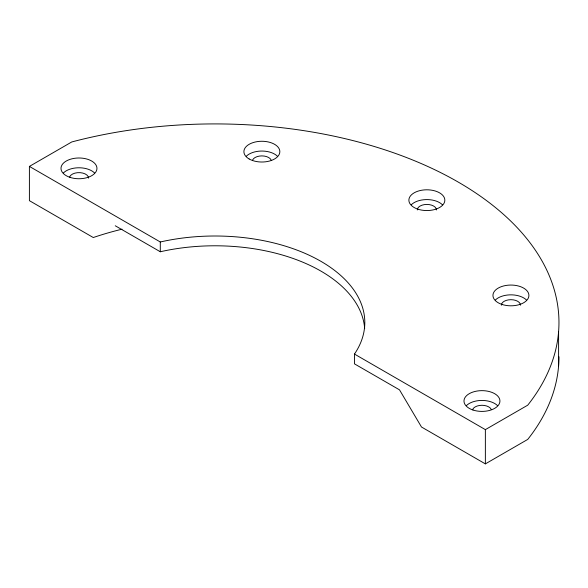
<?xml version="1.0" encoding="UTF-8"?>
<svg xmlns="http://www.w3.org/2000/svg" width="588" height="588" viewBox="0 0 588 588"><rect width="100%" height="100%" fill="white"/><g stroke="black" fill="none" stroke-linecap="round" stroke-linejoin="round"><path stroke-width="0.88" d="M29.4 166.411L71.773 141.951A343.958 198.582 0 0 1 458.199 182.067A343.958 198.582 0 0 1 527.737 405.169L485.365 429.63L485.365 463.881L421.493 427.013L399.509 389.851L354.468 363.854L354.468 354.064A149.808 86.487 0 0 0 320.923 261.329A149.808 86.487 0 0 0 160.296 241.977L29.4 166.411L29.4 200.662L93.272 237.53A239.691 138.386 0 0 1 122.01 229.195M485.365 463.881L527.737 439.412A343.958 198.582 0 0 0 558.96 356.762M354.468 354.064L485.365 429.63M115.255 225.763L160.296 251.76A149.808 86.487 0 0 1 364.67 328.552M558.6 331.573L558.6 365.824M160.296 241.977L160.296 251.76M63.408 172.96A17.978 10.378 0 0 1 94.543 172.96M466.394 405.624A17.978 10.378 0 0 1 497.529 405.624M246.299 156.239A17.978 10.378 0 0 1 277.44 156.239M411.291 204.771A17.978 10.378 0 0 1 442.426 204.771M495.361 300.027A17.978 10.378 0 0 1 526.495 300.027M501.344 305.216A9.584 5.535 0 0 1 510.928 299.682A9.584 5.535 0 0 1 520.512 305.216M417.274 209.96A9.584 5.535 0 0 1 426.859 204.426A9.584 5.535 0 0 1 436.45 209.96M252.612 159.995A9.584 5.535 0 0 1 261.873 155.893A9.584 5.535 0 0 1 271.134 159.995M472.701 409.38A9.584 5.535 0 0 1 481.962 405.279A9.584 5.535 0 0 1 491.223 409.38M69.715 176.716A9.584 5.535 0 0 1 80.225 172.666A9.584 5.535 0 0 1 88.567 178.149M69.987 177.356A17.978 10.378 0 0 0 96.954 168.366A17.978 10.378 0 0 0 69.987 159.377A17.978 10.378 0 0 0 69.987 177.356M472.972 410.012A17.978 10.378 0 0 0 499.94 401.023A17.978 10.378 0 0 0 472.972 392.034A17.978 10.378 0 0 0 472.972 410.012M249.158 158.981A17.978 10.378 0 0 0 279.234 154.328A17.978 10.378 0 0 0 257.221 141.62A17.978 10.378 0 0 0 249.158 158.981M417.87 209.166A17.978 10.378 0 0 0 444.837 200.177A17.978 10.378 0 0 0 417.87 191.188A17.978 10.378 0 0 0 417.87 209.166M501.939 304.422A17.978 10.378 0 0 0 528.906 295.433A17.978 10.378 0 0 0 501.939 286.444A17.978 10.378 0 0 0 501.939 304.422"/></g></svg>
